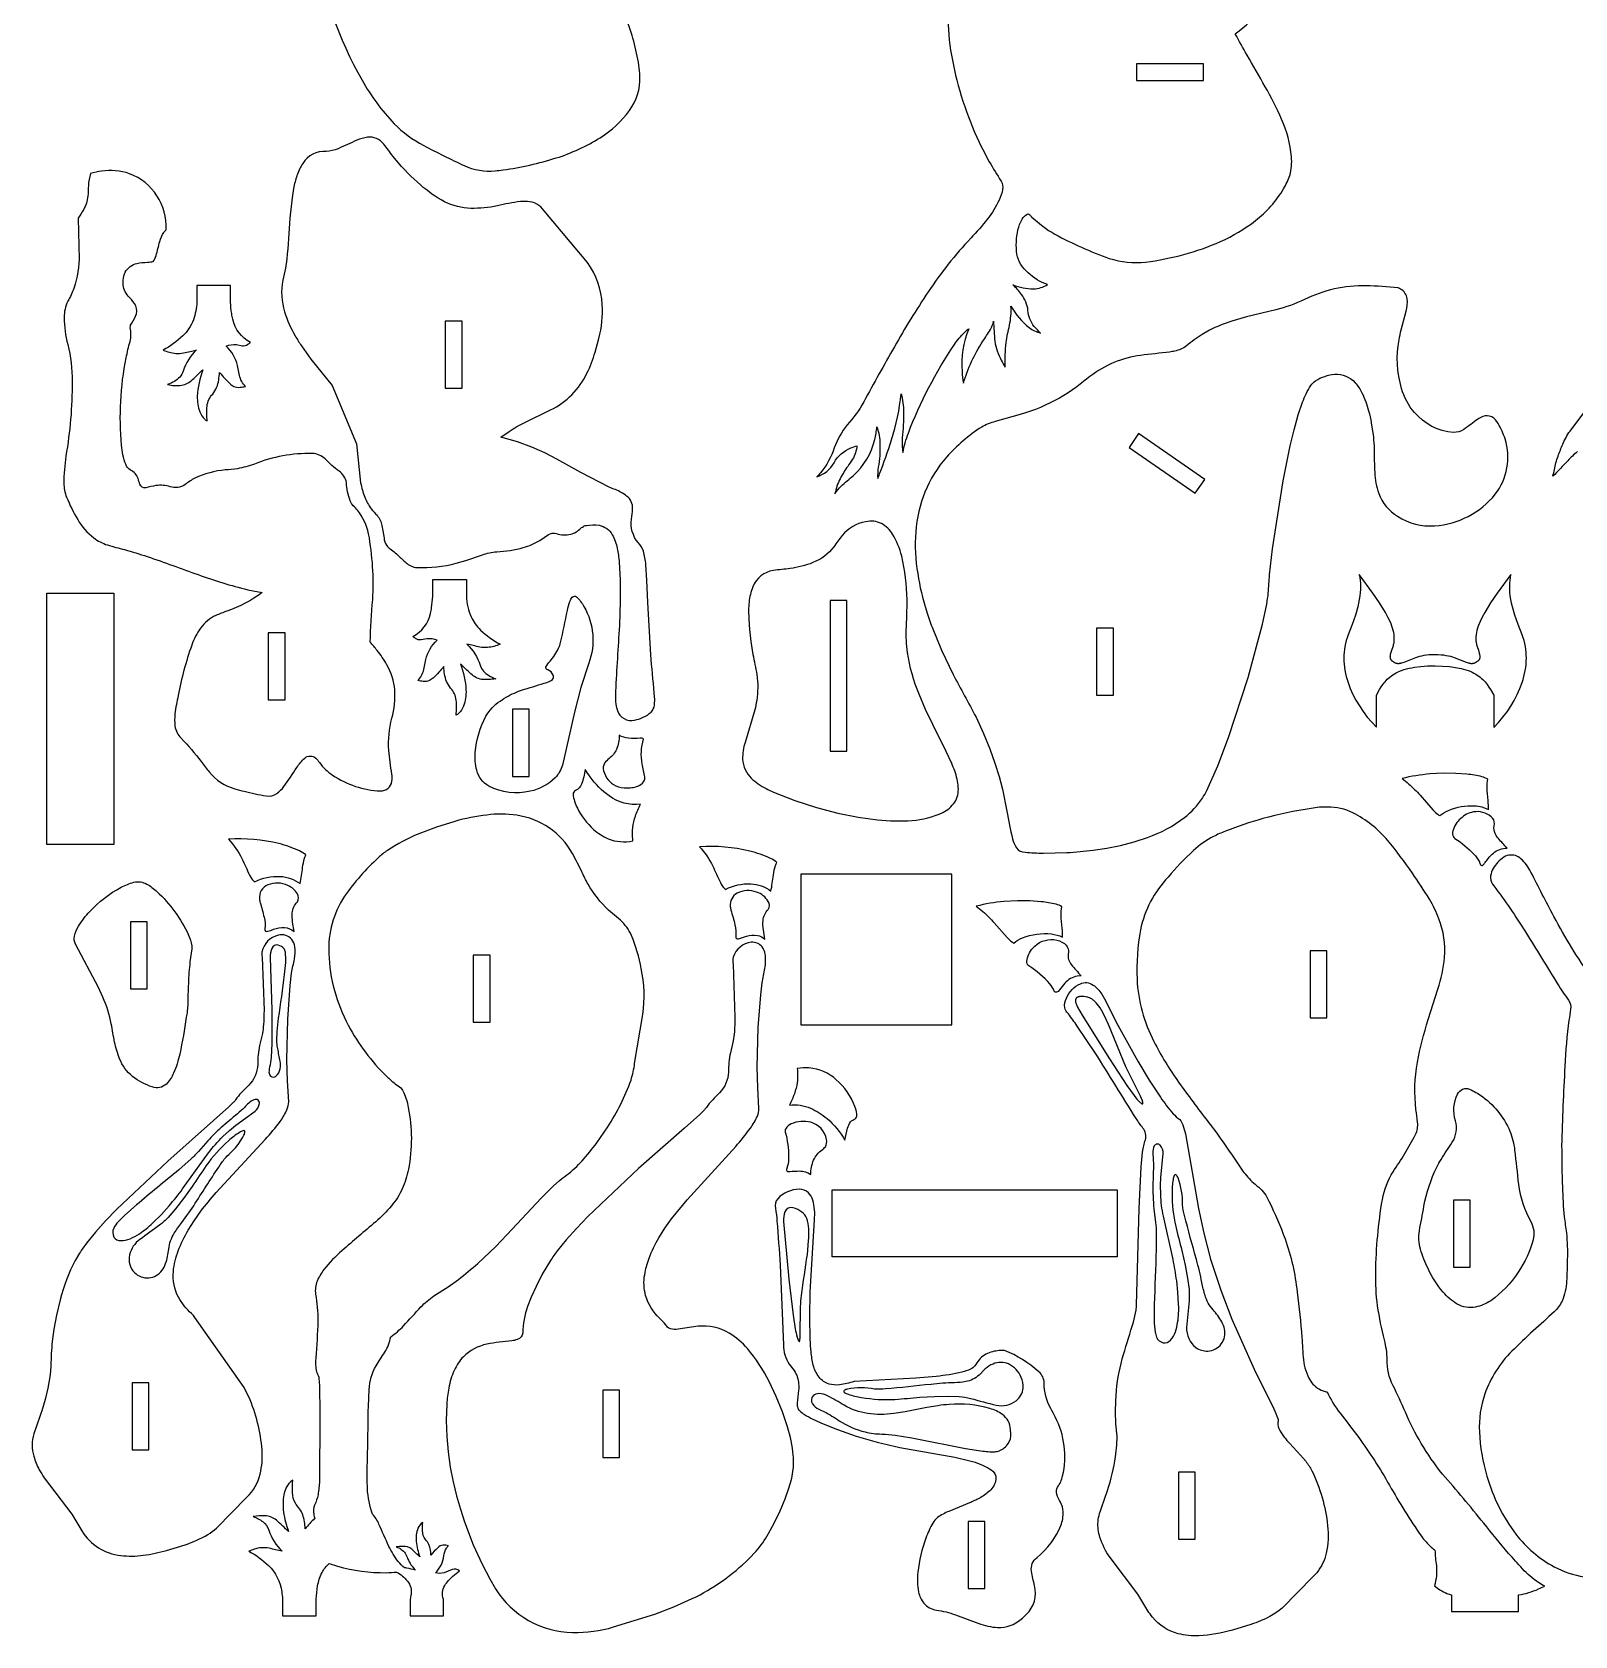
# Model space of a CAD drawing. Extents: x 16.5 to 71.3, y 5.9 to 53.4.
# Drawn here: x 16.6 to 39.61, y 5.89 to 29.82 of the extents above; entities that cross this region are included whole.
import ezdxf

# ---------------------------------------------------------------- set-up
doc = ezdxf.new("R2010")
doc.units = 0
doc.header["$MEASUREMENT"] = 0
doc.layers.get('0').update_dxf_attribs({"linetype": 'CONTINUOUS'})

msp = doc.modelspace()

# ---------------------------------------------------------------- linework, layer by layer
for points in [[(20.794, 31.109, 0.07985), (21.524, 29.102, 0.060537), (22.005, 28.454, 0.079086), (22.443, 28.13, 0.011573), (23.047, 27.829, 0.13375), (23.511, 27.752, 0.020815), (23.626, 27.765, 0.040692), (24.42, 27.943, 0.062353), (25.076, 28.246, 0.092105), (25.512, 28.651, 0.167821), (25.667, 29.159, 0.033822), (25.652, 29.328, 0.054737), (25.461, 30.031, 0.021849)], [(30.258, 30.312, 0.074267), (30.395, 29.106, 0.066044), (30.877, 27.888, 0.007906), (31.055, 27.598, -0.162679), (31.077, 27.475, -0.070518), (31.024, 27.315, -0.057693), (30.851, 27.033, -0.026489), (30.601, 26.746, 0.042284), (29.967, 25.945, 0.018242), (29.462, 25.128, 0.004023), (29.005, 24.304, -0.060794), (28.758, 23.96, 0.086601), (28.567, 23.619, -0.090637), (28.362, 23.247, -0.02392), (28.304, 23.185, 0.188182), (28.564, 23.397, -0.175135), (28.813, 23.617, -0.023184), (28.904, 23.651, -0.118251), (28.837, 23.449, -0.031794), (28.766, 23.343, 0.026785), (28.652, 23.158, 0.077026), (28.577, 22.934, -0.067616), (28.667, 23.046, -0.008769), (28.851, 23.208, 0.156776), (29.169, 23.741, 0.033382), (29.203, 23.933, -0.079371), (29.247, 23.674, -0.054201), (29.222, 23.33, 0.053871), (29.214, 23.164, 0.038903), (29.243, 23.23, 0.009287), (29.421, 23.736, 0.050482), (29.564, 24.426, -0.069148), (29.598, 24.15, -0.028796), (29.581, 23.766, 0.067967), (29.589, 23.55, -0.036164), (29.671, 23.838, -0.058782), (30.357, 25.159, -0.049387), (30.507, 25.34, -0.026304), (30.571, 25.396, 0.124774), (30.472, 24.756, 0.020766), (30.492, 24.582, -0.073825), (30.782, 25.208, 0.009793), (30.894, 25.382, 0.084693), (30.942, 25.509, 0.019747), (30.961, 25.21, 0.082244), (31.057, 24.926, 0.019063), (31.117, 24.822, -0.036325), (31.13, 25.19, -0.026425), (31.18, 25.448, 0.066476), (31.201, 25.733, 0.096788), (31.473, 25.412, 0.116157), (31.643, 25.332, -0.026073), (31.549, 25.43, -0.15081), (31.455, 25.669, 0.138701), (31.359, 25.908, 0.056276), (31.231, 26.051, 0.093564), (31.537, 25.992, 0.139041), (31.748, 26.055, -0.116903), (31.456, 26.232, -0.168219), (31.29, 26.506, -0.083923), (31.305, 26.873, -0.066568), (31.366, 27.029, -0.142693), (31.453, 27.111), (31.47, 27.103, -0.047693), (31.509, 27.065, 0.054516), (31.855, 26.806, 0.038172), (32.666, 26.446, 0.108398), (33.21, 26.391, 0.073413), (34.326, 26.697, 0.05551), (34.848, 27.008, 0.090073), (35.267, 27.482, 0.049961), (35.359, 27.684, 0.094579), (35.384, 27.961, 0.082812), (35.237, 28.522, 0.025033), (34.993, 29.007, 0.004518), (34.722, 29.478, -0.00947), (34.546, 29.794, 0.049697), (34.965, 30.184, 0.044365)], [(39.649, 23.562, 0.032512), (39.505, 23.427, -0.008994), (39.282, 23.195, 0.03751), (39.328, 23.394, -0.033272), (39.36, 23.497, -0.003632), (39.429, 23.675, -0.051996), (39.539, 23.869), (39.761, 24.163, 0.039199)], [(39.865, 15.711, -0.034838), (39.298, 16.628, -0.003946), (38.956, 17.289, 0.094421), (38.807, 17.489, 0.223286), (38.628, 17.542, 0.13347), (38.527, 17.495, 0.103407), (38.38, 17.32, 0.108505), (38.353, 17.203, 0.161755), (38.401, 17.085, -0.023981), (38.873, 16.397, -0.004219), (39.352, 15.623, 0.015925), (39.517, 15.377, -0.189539), (39.547, 15.244, -0.01026), (39.522, 15.081, 0.020532), (39.463, 14.395, 0.009675), (39.414, 13.209, 0.011717), (39.427, 12.588, 0.021309), (39.452, 12.149, 0.003432), (39.485, 11.91, -0.035832), (39.497, 11.512, -0.009663), (39.487, 11.189, -0.086739), (39.42, 10.891, -0.098046), (39.3, 10.729, -0.007922), (38.99, 10.447, 0.011556), (38.669, 10.141, 0.108194), (38.268, 9.507, 0.093257), (38.187, 8.939, 0.063853), (38.3, 8.277, 0.093412), (38.732, 7.412, 0.105223), (39.303, 6.925, 0.163797), (40.218, 6.781, 0.060579)]]:
    msp.add_lwpolyline(points, format="xyb")
for points in [[(33.074, 29.349), (33.074, 29.099), (34.074, 29.099), (34.074, 29.349)], [(23.015, 25.509), (22.765, 25.509), (22.765, 24.509), (23.015, 24.509)], [(34.09, 23.147), (33.105, 23.831), (32.962, 23.626), (33.948, 22.942)], [(38.401, 19.446), (38.472, 19.521), (38.538, 19.599), (38.599, 19.681), (38.656, 19.764), (38.707, 19.85), (38.752, 19.938), (38.792, 20.027), (38.825, 20.117), (38.839, 20.162), (38.851, 20.207), (38.862, 20.253), (38.871, 20.298), (38.878, 20.344), (38.883, 20.389), (38.886, 20.434), (38.888, 20.479), (38.887, 20.524), (38.885, 20.568), (38.88, 20.612), (38.873, 20.656), (38.864, 20.7), (38.853, 20.743), (38.84, 20.785), (38.824, 20.827), (38.763, 20.983), (38.716, 21.122), (38.68, 21.246), (38.667, 21.303), (38.656, 21.357), (38.648, 21.409), (38.643, 21.459), (38.64, 21.506), (38.639, 21.553), (38.641, 21.598), (38.645, 21.642), (38.65, 21.686), (38.658, 21.73), (38.452, 21.449), (38.354, 21.306), (38.267, 21.164), (38.229, 21.095), (38.197, 21.027), (38.183, 20.993), (38.17, 20.96), (38.159, 20.927), (38.15, 20.895), (38.143, 20.863), (38.138, 20.832), (38.135, 20.801), (38.134, 20.786), (38.134, 20.771), (38.134, 20.756), (38.135, 20.741), (38.137, 20.727), (38.139, 20.712), (38.142, 20.698), (38.145, 20.684), (38.149, 20.67), (38.153, 20.657), (38.172, 20.602), (38.185, 20.558), (38.19, 20.539), (38.191, 20.53), (38.193, 20.522), (38.193, 20.514), (38.194, 20.507), (38.194, 20.5), (38.194, 20.493), (38.193, 20.487), (38.192, 20.484), (38.192, 20.481), (38.191, 20.478), (38.19, 20.475), (38.19, 20.473), (38.189, 20.47), (38.187, 20.467), (38.186, 20.465), (38.185, 20.462), (38.184, 20.46), (38.182, 20.457), (38.181, 20.455), (38.179, 20.453), (38.177, 20.45), (38.173, 20.446), (38.169, 20.442), (38.165, 20.438), (38.16, 20.434), (38.154, 20.43), (38.148, 20.426), (38.136, 20.418), (38.13, 20.415), (38.125, 20.412), (38.12, 20.409), (38.115, 20.407), (38.11, 20.405), (38.105, 20.404), (38.1, 20.402), (38.095, 20.401), (38.091, 20.4), (38.086, 20.4), (38.082, 20.399), (38.077, 20.399), (38.073, 20.399), (38.068, 20.399), (38.064, 20.399), (38.06, 20.4), (38.052, 20.401), (38.043, 20.403), (38.035, 20.405), (38.027, 20.407), (37.994, 20.418), (37.818, 20.487), (37.79, 20.496), (37.759, 20.504), (37.727, 20.512), (37.692, 20.518), (37.655, 20.524), (37.615, 20.528), (37.572, 20.531), (37.526, 20.532), (37.48, 20.532), (37.437, 20.529), (37.397, 20.525), (37.36, 20.52), (37.325, 20.513), (37.293, 20.506), (37.263, 20.497), (37.235, 20.488), (37.058, 20.418), (37.025, 20.407), (37.017, 20.405), (37.009, 20.403), (37.001, 20.401), (36.992, 20.4), (36.988, 20.399), (36.984, 20.399), (36.98, 20.399), (36.975, 20.399), (36.971, 20.399), (36.966, 20.4), (36.962, 20.4), (36.957, 20.401), (36.952, 20.402), (36.948, 20.404), (36.943, 20.405), (36.938, 20.407), (36.933, 20.409), (36.927, 20.412), (36.922, 20.415), (36.917, 20.418), (36.904, 20.426), (36.898, 20.43), (36.893, 20.434), (36.888, 20.438), (36.883, 20.442), (36.879, 20.446), (36.875, 20.45), (36.873, 20.453), (36.872, 20.455), (36.87, 20.457), (36.869, 20.46), (36.867, 20.462), (36.866, 20.465), (36.865, 20.467), (36.864, 20.47), (36.863, 20.473), (36.862, 20.475), (36.861, 20.478), (36.861, 20.481), (36.86, 20.484), (36.859, 20.487), (36.859, 20.493), (36.858, 20.5), (36.859, 20.507), (36.859, 20.514), (36.86, 20.522), (36.861, 20.53), (36.863, 20.539), (36.867, 20.558), (36.88, 20.602), (36.899, 20.657), (36.904, 20.67), (36.908, 20.684), (36.911, 20.698), (36.914, 20.712), (36.916, 20.727), (36.917, 20.741), (36.918, 20.756), (36.918, 20.771), (36.918, 20.786), (36.917, 20.801), (36.914, 20.832), (36.909, 20.863), (36.902, 20.895), (36.893, 20.927), (36.882, 20.96), (36.87, 20.993), (36.856, 21.027), (36.823, 21.095), (36.786, 21.164), (36.699, 21.306), (36.6, 21.449), (36.394, 21.73), (36.402, 21.686), (36.408, 21.642), (36.412, 21.598), (36.413, 21.553), (36.413, 21.506), (36.41, 21.459), (36.404, 21.409), (36.396, 21.357), (36.385, 21.303), (36.372, 21.246), (36.337, 21.122), (36.289, 20.983), (36.229, 20.827), (36.213, 20.785), (36.2, 20.743), (36.188, 20.7), (36.179, 20.656), (36.173, 20.613), (36.168, 20.569), (36.165, 20.524), (36.165, 20.48), (36.166, 20.435), (36.169, 20.39), (36.174, 20.345), (36.182, 20.3), (36.19, 20.254), (36.201, 20.209), (36.213, 20.164), (36.228, 20.119), (36.261, 20.029), (36.3, 19.941), (36.346, 19.853), (36.397, 19.768), (36.453, 19.684), (36.515, 19.603), (36.581, 19.525), (36.651, 19.45), (36.651, 19.931), (36.698, 20.013), (36.723, 20.053), (36.75, 20.092), (36.765, 20.111), (36.78, 20.13), (36.797, 20.148), (36.814, 20.166), (36.833, 20.184), (36.853, 20.2), (36.874, 20.217), (36.897, 20.232), (36.921, 20.247), (36.946, 20.262), (36.974, 20.275), (37.003, 20.288), (37.034, 20.3), (37.067, 20.311), (37.102, 20.322), (37.139, 20.331), (37.179, 20.339), (37.221, 20.347), (37.312, 20.358), (37.413, 20.365), (37.526, 20.367), (37.639, 20.364), (37.741, 20.356), (37.832, 20.344), (37.913, 20.328), (37.95, 20.318), (37.985, 20.308), (38.018, 20.297), (38.049, 20.285), (38.079, 20.272), (38.106, 20.258), (38.132, 20.244), (38.156, 20.229), (38.178, 20.213), (38.2, 20.197), (38.219, 20.18), (38.238, 20.163), (38.256, 20.145), (38.272, 20.127), (38.288, 20.109), (38.303, 20.09), (38.33, 20.051), (38.355, 20.012), (38.401, 19.931)], [(16.823, 17.703), (16.823, 21.453), (17.823, 21.453), (17.823, 17.703)], [(28.755, 21.342), (28.505, 21.342), (28.505, 19.092), (28.755, 19.092)], [(20.125, 19.859), (20.375, 19.859), (20.375, 20.859), (20.125, 20.859)], [(32.728, 20.928), (32.478, 20.928), (32.478, 19.928), (32.728, 19.928)], [(23.766, 18.718), (24.016, 18.718), (24.016, 19.718), (23.766, 19.718)], [(30.319, 17.259), (28.069, 17.259), (28.069, 15.009), (30.319, 15.009)], [(18.32, 16.55), (18.07, 16.55), (18.07, 15.55), (18.32, 15.55)], [(23.432, 16.051), (23.182, 16.051), (23.182, 15.051), (23.432, 15.051)], [(35.912, 16.114), (35.662, 16.114), (35.662, 15.114), (35.912, 15.114)], [(32.915, 14.387), (32.658, 15.016), (32.623, 15.093), (32.587, 15.166), (32.55, 15.232), (32.531, 15.263), (32.511, 15.291), (32.491, 15.317), (32.47, 15.341), (32.459, 15.352), (32.449, 15.362), (32.438, 15.372), (32.427, 15.381), (32.416, 15.389), (32.405, 15.397), (32.393, 15.403), (32.382, 15.409), (32.37, 15.415), (32.359, 15.419), (32.347, 15.422), (32.341, 15.424), (32.335, 15.425), (32.311, 15.429), (32.29, 15.432), (32.271, 15.433), (32.253, 15.434), (32.237, 15.433), (32.23, 15.432), (32.223, 15.432), (32.217, 15.43), (32.211, 15.429), (32.205, 15.428), (32.2, 15.426), (32.195, 15.424), (32.193, 15.423), (32.191, 15.421), (32.188, 15.42), (32.186, 15.419), (32.185, 15.418), (32.183, 15.416), (32.181, 15.415), (32.179, 15.413), (32.178, 15.412), (32.176, 15.41), (32.175, 15.409), (32.174, 15.407), (32.173, 15.405), (32.171, 15.403), (32.17, 15.402), (32.169, 15.4), (32.168, 15.398), (32.168, 15.396), (32.167, 15.394), (32.166, 15.392), (32.166, 15.39), (32.165, 15.388), (32.165, 15.386), (32.164, 15.383), (32.164, 15.379), (32.164, 15.374), (32.164, 15.369), (32.164, 15.364), (32.165, 15.359), (32.165, 15.354), (32.166, 15.348), (32.169, 15.337), (32.173, 15.325), (32.177, 15.313), (32.182, 15.3), (32.195, 15.273), (32.226, 15.216), (32.262, 15.156), (32.669, 14.504), (32.931, 14.106), (33.038, 13.957), (33.08, 13.904), (33.098, 13.883), (33.113, 13.867), (33.126, 13.855), (33.137, 13.846), (33.142, 13.842), (33.146, 13.839), (33.15, 13.837), (33.152, 13.836), (33.154, 13.835), (33.156, 13.834), (33.157, 13.834), (33.158, 13.833), (33.159, 13.833), (33.159, 13.833), (33.16, 13.833), (33.161, 13.833), (33.161, 13.833), (33.162, 13.833), (33.162, 13.833), (33.162, 13.833), (33.163, 13.833), (33.163, 13.833), (33.163, 13.833), (33.164, 13.833), (33.164, 13.833), (33.164, 13.833), (33.164, 13.833), (33.165, 13.833), (33.165, 13.833), (33.165, 13.834), (33.165, 13.834), (33.165, 13.834), (33.166, 13.834), (33.166, 13.834), (33.166, 13.834), (33.166, 13.834), (33.166, 13.835), (33.166, 13.835), (33.167, 13.835), (33.167, 13.835), (33.167, 13.835), (33.167, 13.835), (33.167, 13.836), (33.167, 13.836), (33.168, 13.836), (33.168, 13.836), (33.168, 13.837), (33.168, 13.837), (33.168, 13.838), (33.168, 13.839), (33.169, 13.839), (33.169, 13.84), (33.169, 13.841), (33.169, 13.842), (33.169, 13.844), (33.169, 13.846), (33.169, 13.847), (33.168, 13.852), (33.167, 13.856), (33.166, 13.861), (33.165, 13.867), (33.161, 13.879), (33.149, 13.91), (33.134, 13.946)], [(28.535, 12.552), (32.785, 12.552), (32.785, 11.552), (28.535, 11.552)], [(37.801, 11.395), (38.051, 11.395), (38.051, 12.395), (37.801, 12.395)], [(18.094, 8.671), (18.344, 8.671), (18.344, 9.671), (18.094, 9.671)], [(25.115, 8.559), (25.365, 8.559), (25.365, 9.559), (25.115, 9.559)], [(33.7, 7.339), (33.95, 7.339), (33.95, 8.339), (33.7, 8.339)], [(30.561, 6.604), (30.811, 6.604), (30.811, 7.604), (30.561, 7.604)]]:
    msp.add_lwpolyline(points, close=True)
for points in [[(25.834, 19.676, 0.178281), (25.883, 19.78, 0.033481), (25.888, 19.864), (25.882, 19.961, 0.001958), (25.829, 20.531), (25.784, 21.314), (25.773, 21.646), (25.757, 21.875, 0.049313), (25.719, 22.078, 0.116728), (25.641, 22.206, -0.20712), (25.54, 22.554, 0.023067), (25.559, 22.708, 0.256167), (25.47, 22.899, 0.068447), (25.302, 22.995, 0.017744), (25.208, 23.032), (24.787, 23.25), (24.428, 23.45), (24.248, 23.542), (24.055, 23.629), (23.841, 23.708), (23.596, 23.78), (23.718, 23.865, -0.025929), (23.952, 23.999), (24.335, 24.184, 0.171014), (24.878, 24.732, 0.043375), (25, 25.047), (25.056, 25.251, 0.074093), (25.107, 25.756, 0.135872), (24.887, 26.385), (24.238, 27.157, 0.238538), (23.989, 27.295, 0.040557), (23.885, 27.293, 0.026906), (23.543, 27.228, -0.050065), (23.148, 27.191, -0.111186), (22.754, 27.29, -0.056522), (22.394, 27.541), (22.249, 27.674), (22.111, 27.818), (21.983, 27.969, 0.009673), (21.847, 28.15, 0.265699), (21.604, 28.252, 0.069329), (21.447, 28.208, -0.006645), (21.167, 28.082, -0.074444), (20.989, 28.041, 0.271912), (20.64, 27.863, 0.068203), (20.553, 27.68, 0.032946), (20.503, 27.488), (20.48, 27.347), (20.449, 27.044, -0.010107), (20.4, 26.436), (20.38, 26.3, -0.012134), (20.341, 26.121, 0.121151), (20.369, 25.648, 0.059183), (20.527, 25.29, 0.018909), (20.619, 25.142), (20.762, 24.944), (21.08, 24.549), (21.443, 23.681), (21.502, 23.096, 0.034941), (21.565, 22.882, 0.061726), (21.66, 22.711, 0.02665), (21.748, 22.613, -0.127471), (21.82, 22.461, -0.006262), (21.856, 22.247, 0.108839), (21.906, 22.142, 0.074214), (21.941, 22.112, -0.05919), (22.091, 21.985, 0.03897), (22.213, 21.879, 0.07168), (22.296, 21.84, 0.058108), (22.342, 21.833, 0.069397), (22.929, 21.897), (23.074, 21.939), (23.318, 22.022, -0.065693), (23.533, 22.068, 0.054562), (23.929, 22.131, 0.067321), (24.174, 22.239), (24.303, 22.324, -0.202817), (24.423, 22.339, 0.129776), (24.636, 22.329, 0.13557), (24.785, 22.419, -0.05437), (24.838, 22.453, -0.07755), (24.87, 22.462, -0.066446), (25.058, 22.464, -0.230988), (25.256, 22.323, -0.080083), (25.329, 22.12, -0.029031), (25.359, 21.913), (25.374, 21.649), (25.375, 21.333), (25.362, 20.967, 0.001519), (25.303, 19.988, 0.022392), (25.305, 19.831, 0.05472), (25.331, 19.699, 0.385458), (25.586, 19.557, 0.141501)], [(21.645, 20.722, -0.013192), (21.683, 21.354, 0.059123), (21.622, 22.337, 0.114847), (21.456, 22.689, 0.038603), (21.393, 22.753, -0.091529), (21.347, 22.828, -0.075959), (21.29, 23.099, 0.20403), (21.182, 23.27, -0.048907), (20.973, 23.453, 0.186135), (20.782, 23.535, 0.100252), (19.919, 23.377, -0.038401), (19.664, 23.307, -0.028276), (19.484, 23.289, 0.088598), (19.032, 23.168, 0.050706), (18.882, 23.068, -0.234057), (18.663, 23.038, 0.113017), (18.45, 23.056, 0.023627), (18.298, 23.022, -0.339561), (18.21, 23.075, -0.023927), (18.185, 23.161, 0.187802), (18.069, 23.288, -0.174388), (17.999, 23.373, -0.070926), (17.937, 23.658, -0.071613), (18.006, 24.962, -0.015452), (18.064, 25.207, 0.113875), (18.067, 25.409, -0.162954), (18.091, 25.481, 0.082309), (18.158, 25.618, 0.211195), (18.129, 25.774, 0.046464), (18.036, 25.884, -0.192832), (17.961, 26.073, -0.113817), (17.992, 26.238, -0.219063), (18.167, 26.371, -0.041894), (18.325, 26.388, 0.033425), (18.408, 26.399, 0.095298), (18.454, 26.486, 0.00277), (18.506, 26.698, -0.076642), (18.567, 26.831, -0.043845), (18.601, 26.872, 0.328486), (18.054, 27.709, 0.125138), (17.64, 27.746, 0.034321), (17.475, 27.712, 0.07145), (17.442, 27.534, -0.01966), (17.435, 27.373, -0.099529), (17.369, 27.17, -0.035923), (17.291, 27.045, 0.005279), (17.305, 26.497, -0.087788), (17.226, 25.998, -0.037552), (17.137, 25.807, 0.128014), (17.083, 25.563, 0.064592), (17.134, 25.161, -0.064387), (17.201, 24.606, -0.042951), (17.107, 23.495, 0.032372), (17.076, 23.092, 0.091348), (17.117, 22.885, 0.037028), (17.283, 22.548, 0.089911), (17.522, 22.276, 0.084505), (17.727, 22.17, 0.014774), (17.981, 22.101, -0.01359), (18.321, 21.997, -0.004579), (19.079, 21.727, 0.028296), (19.819, 21.503, 0.013162), (20.036, 21.459, -0.080481), (19.507, 21.183, 0.011974), (19.344, 21.118, 0.131057), (19.117, 20.929, 0.078379), (18.984, 20.676, 0.038979), (18.782, 19.925, 0.022833), (18.733, 19.651, 0.056079), (18.734, 19.466, 0.150124), (18.824, 19.286, -0.033901), (19.125, 18.941, 0.012793), (19.243, 18.784, 0.150841), (19.628, 18.531, 0.006846), (19.765, 18.495, 0.010561), (20.095, 18.425, 0.208047), (20.253, 18.463, 0.06707), (20.359, 18.567, 0.019464), (20.551, 18.852, -0.056689), (20.669, 18.989, -0.391985), (20.833, 18.988, -0.066798), (20.888, 18.925, 0.091304), (21.085, 18.736, 0.139567), (21.799, 18.501, 0.388327), (21.968, 18.644, 0.070786), (21.968, 18.753, -0.020435), (21.923, 19.105, -0.080742), (21.969, 19.586, 0.08369), (22.011, 20.007, 0.10963), (21.894, 20.381, 0.043926), (21.749, 20.597, 0.011415)], [(19.561, 26.042), (19.061, 26.042), (19.061, 25.792, -0.068844), (19.009, 25.529, -0.112101), (18.849, 25.289, -0.064942), (18.559, 25.077, 0.07331), (18.745, 25.027, 0.07207), (18.862, 25.035, 0.005783), (19.054, 25.079, 0.123911), (18.857, 24.764, -0.184957), (18.726, 24.611, -0.039036), (18.624, 24.562, 0.075561), (18.835, 24.553, 0.153549), (18.993, 24.636, 0.003489), (19.151, 24.785, 0.081362), (19.067, 24.39, 0.092003), (19.104, 24.155, 0.110441), (19.177, 24.045, 0.061375), (19.215, 24.019, -0.051974), (19.212, 24.242, -0.158753), (19.297, 24.422, 0.133981), (19.386, 24.632, 0.02712), (19.399, 24.743, 0.024975), (19.553, 24.577, 0.056066), (19.611, 24.536, 0.151487), (19.706, 24.523, 0.011613), (19.785, 24.534, -0.141205), (19.696, 24.699), (19.665, 24.847, 0.158802), (19.495, 25.137, -0.113769), (19.65, 25.159), (19.736, 25.141, 0.17626), (19.82, 25.164, 0.030081), (19.859, 25.191, -0.222578), (19.596, 25.538, -0.024043), (19.58, 25.621, -0.016694), (19.561, 25.792)], [(31.411, 17.586, 0.017877), (31.688, 17.573), (32.035, 17.581, 0.018689), (32.427, 17.617), (32.631, 17.648), (32.836, 17.689), (33.039, 17.741), (33.236, 17.806, 0.078932), (33.791, 18.104, 0.079276), (34.057, 18.393, 0.029897), (34.12, 18.506), (34.284, 18.877), (34.446, 19.298), (34.739, 20.192), (34.954, 20.99), (35.016, 21.289, 0.023072), (35.039, 21.451, -0.008382), (35.059, 21.726), (35.103, 22.113), (35.259, 23.128), (35.365, 23.649), (35.423, 23.89), (35.486, 24.109), (35.551, 24.299, -0.058543), (35.673, 24.547, -0.068846), (35.743, 24.619, -0.119463), (36.03, 24.718, -0.228855), (36.333, 24.591, -0.068925), (36.436, 24.439, -0.05384), (36.535, 24.171, -0.019727), (36.575, 23.992), (36.606, 23.78, -0.021328), (36.617, 23.605, 0.00927), (36.626, 23.249, 0.073057), (36.685, 22.94, 0.165071), (36.968, 22.598, 0.164834), (37.52, 22.456, 0.210078), (38.423, 22.926, 0.24883), (38.569, 23.751, 0.05734), (38.469, 23.982, 0.12382), (38.371, 24.081, 0.224622), (38.238, 24.086, 0.058836), (38.158, 24.044, -0.002001), (37.957, 23.895, -0.140446), (37.799, 23.847, -0.197013), (37.219, 24.146, -0.112392), (37.027, 24.506, -0.11953), (36.989, 25.232, -0.018196), (37.022, 25.381), (37.095, 25.657, 0.098422), (37.11, 25.843, 0.217769), (37.012, 25.988, 0.02727), (36.977, 26.008, 0.015159), (36.496, 26.038, 0.118192), (35.578, 25.831, -0.049788), (35.151, 25.678), (34.715, 25.572), (34.495, 25.51, 0.042721), (34.163, 25.372), (34.053, 25.309, 0.033813), (33.818, 25.139, -0.105727), (33.644, 25.062, -0.019438), (33.568, 25.047, 0.005619), (33.135, 24.998, 0.131483), (32.378, 24.684, -0.004428), (32.185, 24.531), (32.054, 24.44), (31.926, 24.362, -0.056922), (31.34, 24.116), (30.967, 24.011, 0.061363), (30.765, 23.929, 0.068746), (30.239, 23.48, 0.16348), (29.781, 22.365, 0.060888), (29.81, 21.743, 0.038942), (29.942, 21.185, 0.013576), (30.024, 20.946), (30.164, 20.601), (30.337, 20.236, -0.001414), (30.681, 19.599), (30.794, 19.358), (30.887, 19.13), (30.963, 18.916), (31.024, 18.715), (31.073, 18.528), (31.142, 18.201, 0.021389), (31.225, 17.785, 0.06971), (31.282, 17.653, 0.255227)], [(29.035, 22.516, 0.18479), (28.684, 22.311, 0.011276), (28.558, 22.142, -0.13645), (28.247, 21.906, -0.060755), (27.909, 21.818, -0.0022), (27.658, 21.79, 0.268249), (27.351, 21.545, 0.072182), (27.296, 21.317, 0.020509), (27.288, 21.198), (27.29, 21.062), (27.3, 20.907), (27.321, 20.732), (27.353, 20.537, -0.008961), (27.412, 20.236, -0.073921), (27.409, 19.852, -0.020669), (27.382, 19.712), (27.235, 19.224, 0.078552), (27.199, 18.975, 0.192817), (27.329, 18.691, 0.075294), (27.55, 18.536, 0.019173), (27.659, 18.484), (27.978, 18.357), (28.3, 18.252), (28.617, 18.17), (28.923, 18.109), (29.211, 18.07, 0.044499), (29.727, 18.059, 0.088789), (30.183, 18.179, 0.132211), (30.362, 18.333, 0.16497), (30.416, 18.554, 0.071959), (30.362, 18.798, 0.017437), (30.319, 18.909), (30.236, 19.09), (30.034, 19.493), (29.928, 19.713), (29.83, 19.944, -0.059173), (29.658, 20.566), (29.644, 20.698), (29.638, 20.831), (29.639, 20.898, 0.016764), (29.652, 21.355, 0.054492), (29.572, 22.003, 0.071404), (29.437, 22.331, 0.126689), (29.269, 22.489, 0.179703)], [(22.58, 21.654), (23.08, 21.654), (23.08, 21.404, 0.090549), (23.151, 21.096, 0.093385), (23.292, 20.901, 0.064942), (23.582, 20.689, -0.07331), (23.396, 20.64, -0.07207), (23.279, 20.647, -0.005783), (23.087, 20.691, -0.123911), (23.284, 20.376, 0.184961), (23.415, 20.223, 0.039036), (23.517, 20.174, -0.075561), (23.306, 20.165, -0.153549), (23.148, 20.248, -0.003489), (22.99, 20.397, -0.081362), (23.074, 20.003, -0.092003), (23.038, 19.767, -0.110441), (22.964, 19.657, -0.061375), (22.927, 19.631, 0.051974), (22.929, 19.854, 0.158753), (22.844, 20.034, -0.133973), (22.755, 20.244, -0.02712), (22.742, 20.355, -0.024991), (22.589, 20.189, -0.056041), (22.53, 20.149, -0.151487), (22.435, 20.135, -0.011613), (22.356, 20.146, 0.141198), (22.445, 20.312), (22.476, 20.46, -0.158802), (22.646, 20.749, 0.113769), (22.492, 20.771), (22.405, 20.753, -0.176275), (22.321, 20.776, -0.029943), (22.282, 20.804, 0.222578), (22.545, 21.15, 0.024043), (22.561, 21.233, 0.016694), (22.58, 21.404)], [(24.328, 20.437, 0.080498), (24.456, 20.632, 0.038778), (24.484, 20.714, 0.008786), (24.586, 21.19, -0.024597), (24.624, 21.329, -0.06162), (24.657, 21.391, -0.428602), (24.724, 21.394, -0.075148), (24.833, 21.252, -0.223976), (24.905, 20.405), (24.788, 20.042), (24.692, 19.676), (24.512, 18.886, -0.135665), (24.404, 18.697, -0.143582), (24.031, 18.496, -0.176973), (23.415, 18.57, -0.205448), (23.235, 18.808, -0.088397), (23.213, 19.076, -0.102807), (23.37, 19.614, -0.106953), (23.582, 19.841, -0.06052), (23.829, 19.975, -0.021531), (23.946, 20.017, -0.0075), (24.281, 20.118, 0.124577), (24.364, 20.165, 0.286415), (24.372, 20.226, 0.244634), (24.293, 20.306, -0.409728), (24.267, 20.349, -0.076316)], [(25.358, 19.331, -0.106151), (25.319, 19.121, -0.123987), (25.208, 18.985, 0.067693), (25.141, 18.913, 0.211793), (25.126, 18.8, 0.215138), (25.308, 18.576, 0.098916), (25.475, 18.545, 0.105513), (25.659, 18.582, 0.181614), (25.737, 18.661, 0.149044), (25.739, 18.709, 0.014462), (25.702, 18.902, -0.125907), (25.723, 19.273, 0.192646), (25.669, 19.288, -0.044704), (25.498, 19.287, -0.093826)], [(24.851, 18.82, -0.051504), (24.797, 18.602, -0.21037), (24.706, 18.506, 0.225462), (24.67, 18.452, 0.088263), (24.735, 18.245, 0.096356), (24.975, 17.927, 0.074356), (25.196, 17.787, 0.151364), (25.561, 17.756, 0.064092), (25.562, 17.781, -0.121409), (25.601, 18.124, -0.032344), (25.677, 18.303, -0.190016), (25.209, 18.427, -0.082206), (24.926, 18.712, -0.014555)], [(38.321, 18.224, 0.024046), (38.317, 18.357, -0.019344), (38.301, 18.553, -0.071742), (38.313, 18.677, 0.084811), (38.225, 18.712, 0.040901), (38.002, 18.751), (37.836, 18.763), (37.649, 18.765), (37.448, 18.754, 0.040707), (37.035, 18.685, -0.021927), (37.135, 18.604, -0.029254), (37.302, 18.437), (37.494, 18.218, 0.050689), (37.571, 18.147, 0.031502), (37.596, 18.132, -0.072447), (37.725, 18.208, -0.120703), (38.118, 18.279, -0.098551)], [(37.771, 6.507), (37.771, 6.257), (38.771, 6.257), (38.771, 6.507, 0.072213), (39.068, 6.595, 0.009037), (39.162, 6.638, -0.066967), (39.07, 6.69, -0.058458), (38.828, 6.897, 0.009435), (38.623, 7.125, -0.007588), (38.251, 7.577, 0.009309), (37.638, 8.31, -0.041146), (37.321, 8.767, -0.039674), (37.083, 9.232, 0.019532), (36.899, 9.628, -0.126799), (36.813, 10.022, 0.05175), (36.771, 10.31, -0.022377), (36.669, 10.818, -0.038826), (36.641, 11.322, -0.037713), (36.74, 12.404, -0.090701), (36.9, 12.82, 0.031049), (37.234, 13.373, 0.140042), (37.266, 13.559, 0.017278), (37.241, 13.746, -0.073795), (37.264, 14.452, -0.033984), (37.424, 15.089), (37.569, 15.544, 0.054094), (37.668, 16.018, 0.11238), (37.583, 16.593, 0.047847), (37.441, 16.884, 0.020568), (37.187, 17.273, 0.020113), (36.818, 17.766, 0.098954), (36.301, 18.174, 0.116209), (35.924, 18.26, 0.046522), (35.678, 18.241, 0.027314), (34.955, 18.087, 0.020024), (34.4, 17.901, 0.01826), (34.223, 17.822, 0.065918), (33.922, 17.611, 0.037913), (33.544, 17.215, 0.139056), (33.133, 16.429, 0.055025), (33.081, 15.692, 0.109434), (33.334, 14.762, 0.039017), (33.7, 14.158, 0.009888), (34.139, 13.568, -0.01905), (34.639, 12.858, 0.045593), (34.794, 12.675, 0.020847), (34.896, 12.591, -0.103462), (35.048, 12.383, -0.025298), (35.289, 11.817, -0.06067), (35.468, 11.025, -0.011244), (35.541, 10.348, 0.011054), (35.562, 10.016, 0.107134), (35.666, 9.701, 0.162811), (35.858, 9.549, 0.050698), (35.918, 9.536, 0.062641), (36.109, 9.217, -0.007411), (36.388, 8.853, -0.028053), (36.844, 8.145, 0.02161), (37.322, 7.381, 0.05135), (37.468, 7.219, 0.02831), (37.525, 7.175, 0.030206), (37.546, 6.943, -0.09419), (37.517, 6.642, 0.065806), (37.702, 6.529, 0.043761)], [(38.599, 17.648, -0.004255), (38.472, 17.789, -0.112584), (38.41, 17.893, -0.112259), (38.412, 18.008, 0.232315), (38.363, 18.115, 0.2221), (38.098, 18.187, 0.149175), (37.908, 18.088, 0.150297), (37.793, 17.905, 0.187024), (37.8, 17.815, 0.13391), (37.823, 17.791, -0.064608), (38.106, 17.556, -0.071304), (38.187, 17.443, 0.023756), (38.205, 17.399, 0.268998), (38.222, 17.387, 0.268998), (38.241, 17.396, 0.055061), (38.272, 17.431, -0.045905), (38.377, 17.555, -0.177752), (38.573, 17.647, -0.021452)], [(22.74, 6.445, -0.247383), (22.756, 6.646, -0.062125), (22.88, 6.786, -0.017922), (22.977, 6.868, 0.262311), (22.868, 6.884), (22.746, 6.836, -0.152769), (22.617, 6.837, 0.188831), (22.742, 7.09, -0.09101), (22.783, 7.206, -0.054293), (22.811, 7.241, 0.057266), (22.731, 7.249, 0.183778), (22.654, 7.211, 0.030617), (22.552, 7.101, 0.090877), (22.52, 7.258, 0.080542), (22.471, 7.332, -0.167648), (22.425, 7.461, -0.041018), (22.429, 7.586, 0.177598), (22.357, 7.5, 0.120808), (22.332, 7.303, 0.069651), (22.387, 7.073, 0.016814), (22.264, 7.187, 0.191431), (22.13, 7.231, 0.034004), (22.033, 7.222, -0.156188), (22.168, 7.13, -0.067594), (22.204, 7.048, 0.103088), (22.321, 6.876, 0.006368), (22.192, 6.906, 0.026088), (22.157, 6.91, -0.079517), (21.988, 7.115, -0.022164), (21.925, 7.231, -0.009793), (21.776, 7.562, 0.095881), (21.678, 7.712, -0.060462), (21.603, 8.091), (21.598, 8.217, 0.002248), (21.618, 9.319), (21.631, 9.571, -0.118209), (21.733, 9.923, -0.011759), (21.863, 10.128, 0.090828), (21.952, 10.357, 0.04597), (22.142, 10.519, -0.005566), (22.402, 10.803, -0.052955), (22.594, 10.968), (22.807, 11.103), (22.96, 11.213, 0.020653), (23.25, 11.451), (23.518, 11.705), (23.764, 11.961), (24.193, 12.427), (24.378, 12.611), (24.463, 12.686, -0.01687), (24.579, 12.771, 0.046032), (24.805, 12.983, 0.02526), (25.025, 13.253), (25.187, 13.489, 0.061353), (25.535, 14.188, 0.047114), (25.589, 14.435), (25.713, 15.167, 0.084268), (25.687, 15.85, 0.051281), (25.541, 16.346, 0.107975), (25.377, 16.571), (25.2, 16.723, -0.071932), (24.894, 17.109, -0.017298), (24.802, 17.295, 0.009645), (24.663, 17.565, 0.23801), (23.831, 18.137, 0.07169), (23.384, 18.141, 0.04009), (22.909, 18.047), (22.634, 17.962), (22.369, 17.86, 0.048864), (21.901, 17.613, 0.035461), (21.768, 17.506, 0.05511), (21.264, 16.93, 0.161713), (21.028, 16.075, 0.115226), (21.319, 15.006, 0.078726), (21.892, 14.242, 0.019229), (22.017, 14.133, -0.020753), (22.102, 14.069, -0.106081), (22.148, 13.999, -0.056181), (22.213, 13.78, -0.096694), (22.216, 12.857, -0.048993), (22.123, 12.564, -0.071058), (21.961, 12.31, -0.034762), (21.727, 12.072, 0.003881), (21.224, 11.641, 0.044838), (20.956, 11.363, 0.060427), (20.855, 11.189, 0.116907), (20.829, 10.995, -0.048005), (20.865, 10.597, -0.013072), (20.833, 10.041, 0.053051), (20.841, 9.855, 0.085508), (20.87, 9.781, -0.087191), (20.881, 9.727, -0.01765), (20.889, 9.609), (20.895, 9.235, -0.000885), (20.888, 8.206, -0.035383), (20.867, 8.001, -0.057843), (20.817, 7.847, 0.161762), (20.803, 7.71, 0.024265), (20.818, 7.648), (20.817, 7.647, 0.024215), (20.676, 7.494, 0.069827), (20.639, 7.701, 0.063673), (20.592, 7.791, -0.030679), (20.529, 7.875, -0.123525), (20.486, 8.033, -0.039334), (20.492, 8.218, 0.163188), (20.393, 8.108, 0.107892), (20.345, 7.882, 0.069468), (20.382, 7.599, 0.025945), (20.429, 7.452, 0.005037), (20.249, 7.62, 0.165814), (20.076, 7.688, 0.04998), (19.901, 7.675, -0.072056), (20.047, 7.596, -0.140604), (20.134, 7.473, 0.123938), (20.331, 7.158, 0.005783), (20.139, 7.202, 0.133349), (19.915, 7.187, 0.018807), (19.836, 7.159, -0.06465), (20.129, 6.946, -0.1671), (20.326, 6.553, -0.022967), (20.338, 6.445), (20.338, 6.195), (20.838, 6.195), (20.838, 6.445, -0.01737), (20.861, 6.641, -0.072953), (20.927, 6.841, -0.087593), (21.033, 6.974), (21.157, 6.934, 0.07215), (21.885, 6.838, 0.020769), (22.039, 6.848, -0.083037), (22.202, 6.713, -0.213099), (22.254, 6.514, -0.02231), (22.24, 6.445), (22.24, 6.195), (22.74, 6.195)], [(20.601, 17.118, 0.018022), (20.637, 17.357, -0.051603), (20.668, 17.499, -0.026785), (20.686, 17.545, 0.080694), (20.591, 17.606, 0.053053), (20.283, 17.714, 0.077465), (19.534, 17.78, -0.072784), (19.731, 17.491, -0.005403), (19.846, 17.245, 0.087246), (19.911, 17.152), (19.921, 17.143, -0.137539), (20.3, 17.225, -0.150793)], [(27.622, 17.007, 0.018022), (27.658, 17.245, -0.051603), (27.689, 17.388, -0.026785), (27.708, 17.433, 0.080644), (27.613, 17.495, 0.05304), (27.305, 17.602, 0.077457), (26.555, 17.668, -0.072736), (26.753, 17.379, -0.005403), (26.868, 17.134, 0.087233), (26.932, 17.041), (26.943, 17.032, -0.137524), (27.321, 17.113, -0.150796)], [(18.903, 15.126, -0.01671), (18.806, 14.576, -0.043159), (18.714, 14.291, -0.087862), (18.606, 14.127, -0.286594), (18.396, 14.085, -0.089748), (18.1, 14.241, -0.125923), (17.908, 14.505, -0.046938), (17.833, 14.754, -0.003107), (17.784, 15.024, 0.051422), (17.66, 15.425), (17.594, 15.57), (17.25, 16.213, -0.171649), (17.237, 16.335, -0.083698), (17.297, 16.483, -0.05755), (17.465, 16.703, -0.081256), (17.93, 17.064, -0.057311), (18.122, 17.138, -0.185799), (18.312, 17.112, -0.05574), (18.464, 17.001, -0.096288), (18.936, 16.351, -0.063515), (18.983, 16.192, -0.051121), (18.984, 16.143), (18.958, 15.953, 0.022388), (18.934, 15.63, 0.006046), (18.924, 15.308), (18.917, 15.214, -0.02348)], [(20.511, 16.403), (20.489, 16.541, -0.059538), (20.483, 16.681, -0.167526), (20.559, 16.846, 0.30065), (20.56, 16.965, 0.154287), (20.417, 17.09, 0.212826), (20.12, 17.098, 0.341854), (19.994, 16.887, 0.028465), (20.004, 16.834, -0.01198), (20.063, 16.616, -0.086859), (20.075, 16.443, 0.262266), (20.085, 16.41, 0.240332), (20.119, 16.407, 0.038122), (20.203, 16.436, -0.110057), (20.367, 16.463, -0.150975)], [(27.533, 16.291), (27.51, 16.43, -0.059601), (27.504, 16.569, -0.167501), (27.581, 16.734, 0.300709), (27.582, 16.853, 0.171833), (27.408, 16.991, 0.208573), (27.119, 16.976, 0.307318), (27.015, 16.775, 0.028599), (27.025, 16.722, -0.011996), (27.085, 16.504, -0.087562), (27.096, 16.322, 0.261177), (27.111, 16.297, 0.261177), (27.14, 16.296, 0.018445), (27.256, 16.335, -0.122693), (27.419, 16.346, -0.120681)], [(31.246, 16.228, -0.10637), (31.374, 16.308, -0.123447), (31.804, 16.367, -0.085955), (31.97, 16.32, 0.024347), (31.965, 16.454, -0.0193), (31.949, 16.65, -0.072107), (31.962, 16.773, 0.084836), (31.873, 16.809, 0.040868), (31.651, 16.847), (31.484, 16.859), (31.297, 16.861), (31.097, 16.85, 0.040691), (30.684, 16.781, -0.021723), (30.783, 16.701, -0.028956), (30.951, 16.533), (31.144, 16.315, 0.050309), (31.222, 16.243, 0.031566)], [(18.608, 7.171), (18.885, 7.256, 0.055458), (19.226, 7.408, 0.039293), (19.351, 7.5), (19.807, 7.965, 0.153676), (20.004, 8.309, 0.077615), (20.033, 8.668, 0.083751), (19.834, 9.462, 0.024591), (19.764, 9.602), (19.032, 10.645, 0.056203), (18.981, 10.703, -0.081454), (18.785, 10.949, -0.144678), (18.71, 11.331, -0.069983), (18.783, 11.642, -0.041951), (18.93, 11.948), (19.018, 12.088), (19.119, 12.229, -0.017384), (19.35, 12.511), (20.081, 13.301, 0.025552), (20.302, 13.57, 0.044409), (20.403, 13.742, 0.104586), (20.43, 13.863), (20.411, 14.176), (20.404, 14.489), (20.416, 15.096), (20.451, 15.599), (20.474, 15.783, -0.01469), (20.517, 15.994, 0.07129), (20.521, 16.175, 0.118077), (20.475, 16.285, 0.291747), (20.277, 16.348, 0.301004), (20.031, 16.097, 0.092794), (20.034, 16.021), (20.062, 15.226, -0.016982), (20.054, 15.015, -0.026034), (20.038, 14.881), (19.996, 14.705, 0.051148), (19.968, 14.418, -0.1825), (19.834, 14.109, 0.021143), (19.68, 13.949, 0.032897), (19.639, 13.891, -0.031139), (19.609, 13.856), (19.538, 13.787), (19.31, 13.582), (18.625, 12.979), (17.867, 12.263), (17.698, 12.087), (17.547, 11.916), (17.416, 11.755, 0.020945), (17.311, 11.605), (17.247, 11.496, 0.057172), (17.02, 10.909), (16.965, 10.679), (16.927, 10.469), (16.904, 10.289, 0.02339), (16.884, 9.931, -0.06291), (16.747, 9.255, 0.001701), (16.628, 8.909, 0.150451), (16.629, 8.574, 0.058815), (16.711, 8.374, 0.0226), (16.784, 8.254), (17.197, 7.709), (17.346, 7.462, 0.232845), (17.925, 7.094, 0.064053), (18.262, 7.099, 0.039459)], [(31.846, 15.513, 0.094222), (31.779, 15.623, 0.074302), (31.468, 15.89, -0.267215), (31.438, 15.959, -0.156185), (31.525, 16.154, -0.250797), (31.842, 16.282, -0.122617), (31.998, 16.223, -0.234671), (32.06, 16.115, -0.084842), (32.054, 16.072, 0.205081), (32.101, 15.909, 0.015282), (32.247, 15.744), (32.189, 15.739, 0.161695), (32.006, 15.632), (31.905, 15.509, -0.347432), (31.853, 15.505, -0.155755)], [(20.255, 14.746, -0.027323), (20.26, 14.911), (20.28, 15.111, 0.00395), (20.369, 15.762), (20.385, 15.942, 0.046696), (20.381, 16.095, 0.102735), (20.361, 16.146, 0.146482), (20.274, 16.201, 0.374257), (20.179, 16.152, 0.109946), (20.154, 16.016), (20.178, 15.236), (20.178, 14.732), (20.167, 14.526, -0.051074), (20.144, 14.381, 0.052092), (20.136, 14.305, 0.175291), (20.161, 14.247, 0.364774), (20.24, 14.247, 0.196188), (20.302, 14.355, 0.091659), (20.302, 14.468, 0.006056), (20.266, 14.654, -0.03448)], [(25.276, 6.028), (25.889, 6.218), (26.175, 6.327), (26.448, 6.451, 0.082548), (27.293, 7.047), (27.399, 7.159, 0.048079), (27.586, 7.422), (27.677, 7.586), (27.761, 7.762), (27.835, 7.941), (27.895, 8.114, 0.046153), (27.955, 8.381, 0.051169), (27.955, 8.59, 0.046978), (27.87, 9.012), (27.795, 9.24), (27.702, 9.469), (27.596, 9.691, 0.059457), (27.272, 10.181, 0.078178), (26.999, 10.413, 0.154352), (26.536, 10.514), (26.238, 10.471, -0.111123), (26.124, 10.478, -0.18237), (26.049, 10.54, 0.038343), (25.963, 10.632, -0.134657), (25.753, 10.974, -0.108297), (25.739, 11.283, -0.055976), (25.805, 11.53, -0.04196), (25.952, 11.836), (26.04, 11.976), (26.14, 12.118), (26.37, 12.401), (27.096, 13.197, 0.025417), (27.315, 13.468, 0.047706), (27.419, 13.649, 0.099622), (27.442, 13.763), (27.424, 14.073), (27.417, 14.38), (27.431, 14.969), (27.469, 15.457), (27.491, 15.637, -0.008009), (27.532, 15.854, 0.072444), (27.536, 16.065, 0.110671), (27.491, 16.175, 0.258986), (27.329, 16.242, 0.295106), (27.059, 16.02, 0.120537), (27.056, 15.914), (27.084, 15.119, -0.016948), (27.076, 14.907, -0.025915), (27.06, 14.772), (27.017, 14.594, 0.050943), (26.99, 14.307, -0.182504), (26.855, 13.997, 0.021211), (26.702, 13.838, 0.032762), (26.66, 13.779, -0.03131), (26.63, 13.744), (26.559, 13.675), (26.331, 13.47), (25.647, 12.868), (24.889, 12.152), (24.72, 11.975), (24.568, 11.805), (24.438, 11.643, 0.020945), (24.333, 11.493), (24.212, 11.291), (24.118, 11.11), (24.046, 10.95), (23.993, 10.808, 0.07989), (23.922, 10.417, -0.300302), (23.839, 10.317, -0.05478), (23.757, 10.296, 0.022665), (23.386, 10.248, 0.142967), (23.035, 10.059, 0.093563), (22.898, 9.855, 0.064153), (22.817, 9.592, 0.034214), (22.787, 9.352), (22.779, 9.11), (22.787, 8.872), (22.808, 8.64), (22.84, 8.414), (22.882, 8.195), (22.933, 7.985), (22.99, 7.785), (23.051, 7.596), (23.182, 7.253), (23.313, 6.967), (23.428, 6.746), (23.515, 6.597, 0.253647), (24.664, 5.947, 0.076417)], [(32.003, 15.267, -0.154213), (32.027, 15.41, -0.177781), (32.236, 15.625, -0.271593), (32.426, 15.605, -0.100241), (32.555, 15.469, -0.044633), (32.633, 15.327), (32.796, 15.004), (33.094, 14.468), (33.263, 14.187), (33.431, 13.93, 0.030576), (33.621, 13.685, 0.047069), (33.718, 13.597, -0.127797), (33.764, 13.519, -0.034438), (33.802, 13.383), (33.998, 12.273), (34.078, 11.904), (34.179, 11.517), (34.329, 11.055), (34.494, 10.621), (34.828, 9.875), (35.12, 9.283, -0.020357), (35.181, 9.138, -0.123994), (35.183, 9.079, 0.143633), (35.211, 8.961, 0.051221), (35.281, 8.855, 0.017735), (35.355, 8.768), (35.521, 8.589), (35.598, 8.5, -0.055572), (35.688, 8.359, -0.087451), (35.923, 7.54, -0.080059), (35.903, 7.128, -0.115802), (35.762, 6.837, -0.035563), (35.702, 6.775), (35.246, 6.31, -0.056401), (35.064, 6.186, -0.039129), (34.78, 6.066), (34.503, 5.981, -0.058974), (34.004, 5.896, -0.070441), (33.694, 5.928, -0.157153), (33.312, 6.175, -0.027661), (33.241, 6.271), (33.092, 6.519), (32.679, 7.063, -0.070996), (32.528, 7.366, -0.093565), (32.5, 7.602, -0.055553), (32.523, 7.719, -0.001701), (32.642, 8.065, 0.041899), (32.762, 8.567, 0.019839), (32.779, 8.741), (32.783, 8.873), (32.765, 9.06), (32.759, 9.237), (32.763, 9.403), (32.774, 9.558, -0.042798), (32.878, 10.093, 0.002364), (33.028, 10.576, 0.031736), (33.068, 10.754, 0.02511), (33.075, 10.83), (33.114, 12.271), (33.145, 12.894), (33.165, 13.114, -0.043977), (33.206, 13.298, 0.236466), (33.169, 13.472, -0.019803), (33.069, 13.613, -0.001137), (32.458, 14.594), (32.19, 14.992, 0.012872), (32.057, 15.176, -0.046199), (32.018, 15.227, -0.082609)], [(28.724, 13.291, -0.032574), (28.764, 13.468, -0.079195), (28.807, 13.562, -0.115767), (28.844, 13.591, 0.10974), (28.887, 13.62, 0.217532), (28.902, 13.684, 0.068922), (28.872, 13.794, 0.118715), (28.596, 14.193, 0.166643), (28.189, 14.369, 0.062012), (28.015, 14.358, -0.05175), (28.013, 14.149, -0.053467), (27.971, 13.984, -0.028733), (27.898, 13.814, -0.135276), (28.212, 13.766, -0.077352), (28.459, 13.612, -0.08802)], [(18.401, 12.053), (18.532, 12.184), (18.647, 12.312, 0.018766), (18.848, 12.564), (19.235, 13.101, -0.036417), (19.448, 13.346), (19.548, 13.437), (19.641, 13.513), (19.929, 13.725, 0.160208), (19.991, 13.821, 0.2893), (19.975, 13.887, 0.270083), (19.912, 13.894, 0.108971), (19.833, 13.844, 0.017937), (19.77, 13.78, -0.020907), (19.666, 13.684, 0.009396), (19.419, 13.474, 0.023296), (19.223, 13.281), (19.086, 13.124, -0.019967), (18.975, 13.012), (18.791, 12.847, 0.001422), (18.159, 12.325), (17.986, 12.171, 0.022928), (17.888, 12.072, 0.06992), (17.82, 11.978, 0.23893), (17.824, 11.845, 0.257319), (17.925, 11.792, 0.110996), (18.066, 11.821, 0.050453), (18.205, 11.895, 0.04324)], [(37.552, 12.888, -0.020124), (37.616, 13.003, -0.007683), (37.783, 13.26, 0.212918), (37.831, 13.58, -0.195263), (37.863, 13.979, -0.127018), (37.934, 14.051, -0.182473), (38.012, 14.059, -0.077136), (38.202, 13.96, -0.143572), (38.642, 13.426, -0.070182), (38.713, 13.142, 0.00194), (38.77, 12.63, 0.091641), (38.953, 12.076, -0.191969), (38.989, 11.806, -0.088326), (38.765, 11.321, -0.096898), (38.356, 10.896, -0.091168), (38.129, 10.8, -0.176754), (37.857, 10.846, -0.087686), (37.647, 11.022, -0.068842), (37.421, 11.375, -0.043808), (37.309, 11.664, -0.102416), (37.292, 11.94, 0.008167), (37.359, 12.304, -0.066567)], [(18.131, 11.316, 0.220587), (18.344, 11.237, 0.220587), (18.541, 11.349, 0.076906), (18.594, 11.45, 0.060415), (18.641, 11.666, -0.113889), (18.724, 11.901, -0.028961), (18.835, 12.062, 0.017246), (19.037, 12.35, -0.005369), (19.41, 12.924, -0.039031), (19.509, 13.051, 0.029284), (19.614, 13.151, 0.060132), (19.763, 13.365, 0.094041), (19.778, 13.418, 0.25673), (19.768, 13.433, 0.25673), (19.751, 13.432, 0.073857), (19.698, 13.406, 0.047105), (19.533, 13.281, 0.053405), (19.2, 12.911, 0.005946), (18.992, 12.601), (18.862, 12.421), (18.741, 12.267), (18.631, 12.138, -0.04611), (18.504, 12.023, 0.003085), (18.211, 11.809, 0.188844), (18.057, 11.578, 0.25465)], [(28.216, 12.778, -0.100192), (28.258, 12.994, -0.126475), (28.385, 13.148, 0.107869), (28.433, 13.193, 0.185484), (28.451, 13.301, 0.286037), (28.215, 13.557, 0.174727), (27.924, 13.532, 0.15756), (27.842, 13.461, 0.204011), (27.835, 13.408, -0.064639), (27.886, 13.043, -0.071268), (27.871, 12.906, 0.026461), (27.853, 12.855, 0.247834), (27.858, 12.832, 0.247834), (27.879, 12.823, 0.040608), (27.903, 12.822, -0.026431), (28.047, 12.831, -0.160597)], [(33.702, 10.837), (33.691, 11.022), (33.673, 11.193, 0.018781), (33.618, 11.511), (33.474, 12.157, -0.036441), (33.434, 12.479), (33.431, 12.614), (33.437, 12.734), (33.47, 13.09, 0.194797), (33.428, 13.215, 0.236483), (33.381, 13.232, 0.236483), (33.339, 13.204, 0.1315), (33.317, 13.098, -0.022069), (33.326, 12.867, 0.01811), (33.32, 12.451, 0.015543), (33.332, 12.268), (33.358, 12.061, -0.020055), (33.368, 11.904), (33.368, 11.656, 0.001432), (33.338, 10.837), (33.337, 10.605, 0.029299), (33.351, 10.428, 0.046532), (33.372, 10.354, 0.238865), (33.473, 10.268, 0.257316), (33.58, 10.308, 0.110919), (33.653, 10.432, 0.073181), (33.701, 10.711, 0.021608)], [(34.137, 10.145, 0.220587), (34.338, 10.252, 0.220587), (34.386, 10.473, 0.076868), (34.345, 10.58, 0.060428), (34.215, 10.759, -0.113881), (34.095, 10.977, -0.028966), (34.049, 11.167, 0.017236), (33.968, 11.509, -0.005376), (33.788, 12.169, -0.039013), (33.759, 12.328, 0.097379), (33.693, 12.727, 0.107441), (33.663, 12.774, 0.246333), (33.646, 12.775, 0.246333), (33.635, 12.762, 0.073795), (33.619, 12.705, 0.047109), (33.603, 12.499, 0.053393), (33.658, 12.004, 0.005937), (33.751, 11.643), (33.798, 11.426), (33.833, 11.233), (33.857, 11.065, -0.046166), (33.857, 10.894, 0.008659), (33.82, 10.498, 0.241248), (33.958, 10.198, 0.169134)], [(31.432, 6.217, 0.265883), (31.554, 6.645, -0.021298), (31.507, 6.859, -0.279518), (31.59, 7.066, 0.131149), (31.946, 7.543, 0.087252), (31.981, 7.747, 0.119531), (31.94, 7.889, -0.067159), (31.884, 8.008, -0.222057), (31.897, 8.113, 0.101478), (31.972, 8.281, 0.176461), (31.862, 9.162, 0.017904), (31.794, 9.287, -0.123278), (31.697, 9.668, 0.210953), (31.617, 9.836, 0.089446), (31.104, 10.153, 0.075609), (30.899, 10.129, 0.141553), (30.726, 10.013, 0.034894), (30.664, 9.922, -0.121994), (30.599, 9.875, -0.051444), (30.47, 9.83, -0.033112), (30.086, 9.767), (29.781, 9.74), (28.861, 9.688, -0.022358), (28.645, 9.64, -0.099337), (28.488, 9.652, -0.151393), (28.343, 9.755, -0.109731), (28.252, 9.935, -0.037473), (28.221, 10.132, -0.016134), (28.207, 10.317), (28.2, 10.656), (28.206, 11.023), (28.269, 12.1, 0.099822), (28.246, 12.397, 0.109188), (28.182, 12.505, 0.205601), (28.045, 12.558, 0.208417), (27.723, 12.416, 0.248462), (27.69, 12.274, -0.012548), (27.712, 12.084, -0.002966), (27.759, 11.427), (27.808, 10.237, 0.161284), (27.896, 9.95), (27.966, 9.853, -0.144946), (28.035, 9.652, -0.035974), (28.034, 9.56, 0.007546), (28.013, 9.368, 0.06806), (28.021, 9.292, 0.131181), (28.051, 9.252, 0.0482), (28.123, 9.198, 0.036702), (28.377, 9.068), (28.614, 8.973), (28.893, 8.877), (29.207, 8.787), (29.545, 8.708), (30.362, 8.564), (30.548, 8.519, -0.055254), (30.853, 8.406, -0.089308), (30.952, 8.328, -0.217699), (30.975, 8.226, -0.170611), (30.884, 8.059, -0.068023), (30.731, 7.951, -0.023833), (30.582, 7.878), (30.277, 7.753, 0.062756), (30.105, 7.66, 0.09787), (30.036, 7.579, 0.04675), (29.933, 7.355, 0.061034), (29.812, 6.845, 0.06998), (29.824, 6.55, 0.109657), (29.901, 6.382, 0.193416), (30.089, 6.281, -0.048835), (30.373, 6.209), (30.72, 6.081, 0.074684), (31.002, 6.02, 0.184525), (31.354, 6.144, 0.032889)], [(28.065, 10.809, -0.021469), (28.078, 10.972, -0.003769), (28.165, 11.586), (28.184, 11.789, 0.031415), (28.185, 11.968, 0.079122), (28.155, 12.124, 0.162237), (28.083, 12.215, 0.107494), (27.954, 12.281, 0.385739), (27.829, 12.219, 0.116891), (27.811, 12.079), (27.891, 11.219), (27.955, 10.68), (27.985, 10.477, 0.034891), (28.012, 10.354, 0.072693), (28.036, 10.295, 0.233671), (28.039, 10.29, 0.233671), (28.046, 10.289, 0.208523), (28.053, 10.307, 0.03764), (28.058, 10.365)], [(31.383, 9.592, 0.139024), (31.355, 9.751, 0.182898), (31.164, 9.952, 0.214806), (30.935, 9.951, 0.085629), (30.818, 9.878), (30.725, 9.786, -0.145025), (30.527, 9.689, -0.045202), (30.36, 9.672, 0.017232), (30.009, 9.648, -0.005375), (29.329, 9.579, -0.038982), (29.167, 9.577, 0.097349), (28.763, 9.577, 0.10203), (28.712, 9.555, 0.534498), (28.719, 9.526, 0.073904), (28.773, 9.501, 0.047126), (28.973, 9.451, 0.053392), (29.471, 9.424, 0.005928), (29.842, 9.456), (30.063, 9.468), (30.26, 9.47), (30.429, 9.466, -0.045312), (30.598, 9.438, 0.008654), (30.983, 9.336, 0.212434), (31.278, 9.403, 0.197438)], [(31.193, 8.976, 0.235984), (31.073, 9.199, 0.083532), (30.888, 9.287, 0.093097), (30.28, 9.348, 0.018223), (30.112, 9.329), (29.948, 9.3), (29.621, 9.237), (29.452, 9.212, -0.072994), (29.063, 9.212, -0.085539), (28.714, 9.335, 0.015113), (28.466, 9.478, 0.119774), (28.337, 9.509, 0.162504), (28.254, 9.479, 0.38488), (28.242, 9.359, 0.134729), (28.336, 9.278, 0.01407), (28.42, 9.238, -0.025045), (28.64, 9.106, 0.084419), (29.026, 8.937, 0.056545), (29.274, 8.907, -0.027484), (29.476, 8.89), (29.721, 8.851, 0.001847), (30.525, 8.692), (30.754, 8.656, 0.045334), (30.962, 8.643, 0.051521), (31.024, 8.654, 0.132347), (31.162, 8.766, 0.169644), (31.198, 8.913, 0.013127)]]:
    msp.add_lwpolyline(points, format="xyb", close=True)

doc.saveas('drawing.dxf')
